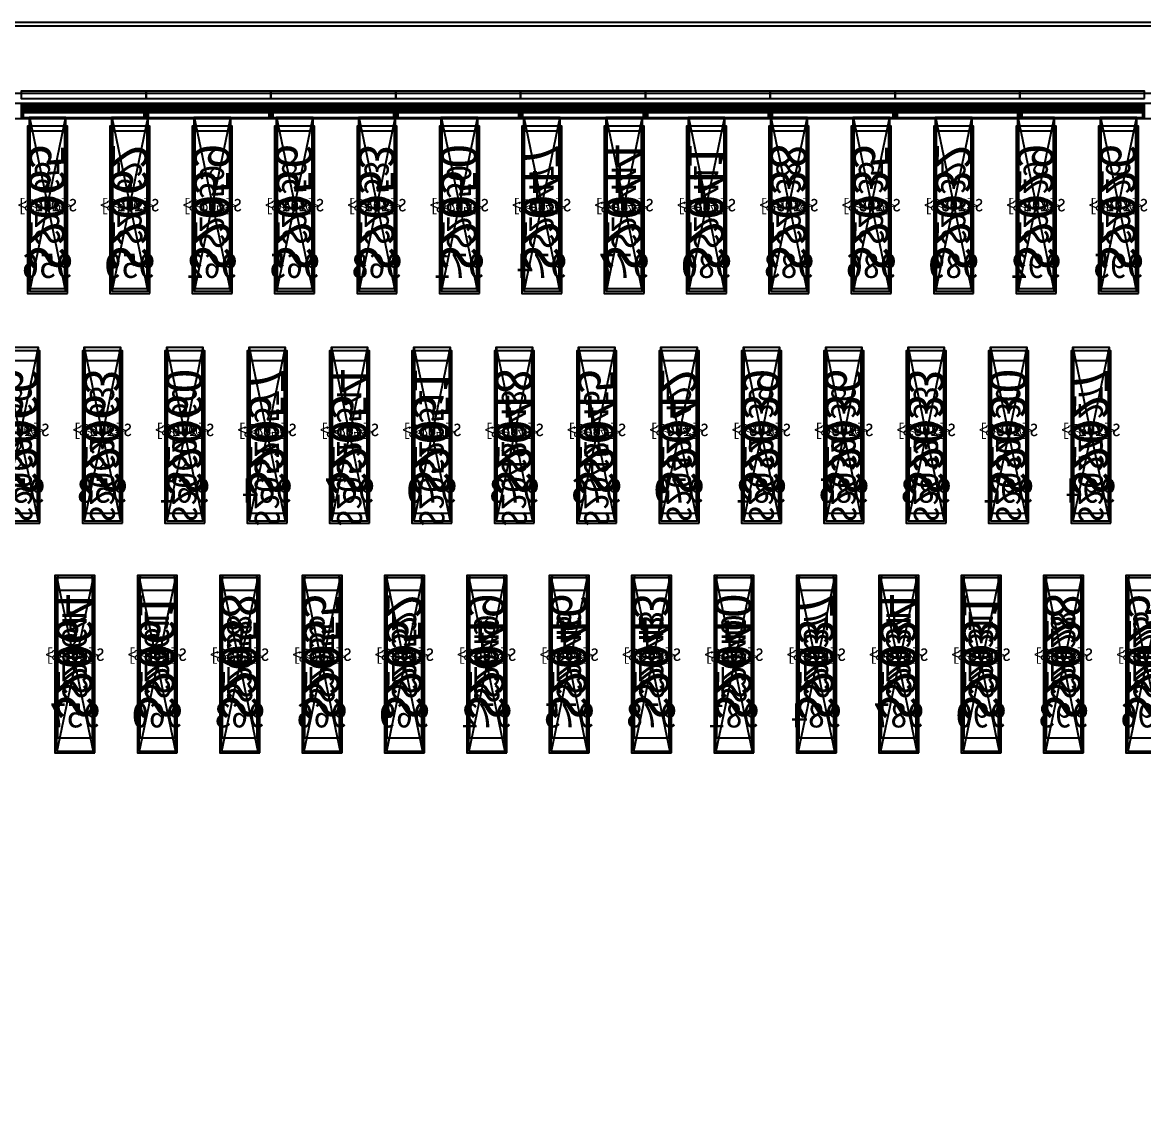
# Model space of a CAD drawing. Header units: millimetres. Extents: x 427 to 2444, y 137 to 817.
# Drawn here: x 1125.7973 to 1126.2464, y 301.2176 to 301.6514 of the extents above; entities that cross this region are included whole.
import ezdxf
from ezdxf.enums import TextEntityAlignment as Align

# ---------------------------------------------------------------- set-up
doc = ezdxf.new("R2010")
doc.units = ezdxf.units.MM
for name, color, linetype in [('L0', 211, 'Continuous'), ('L102', 91, 'Continuous'), ('L114', 213, 'Continuous'), ('L240', 60, 'Continuous'), ('L241', 200, 'Continuous'), ('L242', 51, 'Continuous'), ('L245', 53, 'Continuous'), ('L246', 93, 'Continuous'), ('L247', 13, 'Continuous'), ('L59', 140, 'Continuous'), ('L63', 4, 'Continuous'), ('L98', 150, 'Continuous')]:
    doc.layers.add(name, color=color, linetype=linetype)
doc.styles.add('txt', font='simhei.ttf')

# ---------------------------------------------------------------- blocks, each defined once
blk = doc.blocks.new('HX8394_F_PAD')
at = {"layer": 'L0'}
blk.add_lwpolyline([(-13.86, -0.4025), (-13.86, 0.4025), (13.86, 0.4025), (13.86, -0.4025), (-13.86, -0.4025)], close=True, dxfattribs=at)
at = {"layer": 'L241'}
blk.add_lwpolyline([(-13.9, -0.435), (-13.9, 0.435), (13.9, 0.435), (13.9, -0.435), (-13.9, -0.435)], close=True, dxfattribs=at)
at = {"layer": 'L242'}
for points in [[(9.404, 0.3285), (9.4025, 0.33), (9.4025, 0.392), (9.404, 0.3935), (9.417, 0.3935), (9.4185, 0.392), (9.4185, 0.33), (9.417, 0.3285), (9.404, 0.3285)], [(9.437, 0.3285), (9.4355, 0.33), (9.4355, 0.392), (9.437, 0.3935), (9.45, 0.3935), (9.4515, 0.392), (9.4515, 0.33), (9.45, 0.3285), (9.437, 0.3285)], [(9.47, 0.3285), (9.4685, 0.33), (9.4685, 0.392), (9.47, 0.3935), (9.483, 0.3935), (9.4845, 0.392), (9.4845, 0.33), (9.483, 0.3285), (9.47, 0.3285)], [(9.503, 0.3285), (9.5015, 0.33), (9.5015, 0.392), (9.503, 0.3935), (9.516, 0.3935), (9.5175, 0.392), (9.5175, 0.33), (9.516, 0.3285), (9.503, 0.3285)], [(9.536, 0.3285), (9.5345, 0.33), (9.5345, 0.392), (9.536, 0.3935), (9.549, 0.3935), (9.5505, 0.392), (9.5505, 0.33), (9.549, 0.3285), (9.536, 0.3285)], [(9.569, 0.3285), (9.5675, 0.33), (9.5675, 0.392), (9.569, 0.3935), (9.582, 0.3935), (9.5835, 0.392), (9.5835, 0.33), (9.582, 0.3285), (9.569, 0.3285)], [(9.602, 0.3285), (9.6005, 0.33), (9.6005, 0.392), (9.602, 0.3935), (9.615, 0.3935), (9.6165, 0.392), (9.6165, 0.33), (9.615, 0.3285), (9.602, 0.3285)], [(9.635, 0.3285), (9.6335, 0.33), (9.6335, 0.392), (9.635, 0.3935), (9.648, 0.3935), (9.6495, 0.392), (9.6495, 0.33), (9.648, 0.3285), (9.635, 0.3285)], [(9.668, 0.3285), (9.6665, 0.33), (9.6665, 0.392), (9.668, 0.3935), (9.681, 0.3935), (9.6825, 0.392), (9.6825, 0.33), (9.681, 0.3285), (9.668, 0.3285)], [(9.701, 0.3285), (9.6995, 0.33), (9.6995, 0.392), (9.701, 0.3935), (9.714, 0.3935), (9.7155, 0.392), (9.7155, 0.33), (9.714, 0.3285), (9.701, 0.3285)], [(9.734, 0.3285), (9.7325, 0.33), (9.7325, 0.392), (9.734, 0.3935), (9.747, 0.3935), (9.7485, 0.392), (9.7485, 0.33), (9.747, 0.3285), (9.734, 0.3285)], [(9.767, 0.3285), (9.7655, 0.33), (9.7655, 0.392), (9.767, 0.3935), (9.78, 0.3935), (9.7815, 0.392), (9.7815, 0.33), (9.78, 0.3285), (9.767, 0.3285)], [(9.8, 0.3285), (9.7985, 0.33), (9.7985, 0.392), (9.8, 0.3935), (9.813, 0.3935), (9.8145, 0.392), (9.8145, 0.33), (9.813, 0.3285), (9.8, 0.3285)], [(9.833, 0.3285), (9.8315, 0.33), (9.8315, 0.392), (9.833, 0.3935), (9.846, 0.3935), (9.8475, 0.392), (9.8475, 0.33), (9.846, 0.3285), (9.833, 0.3285)], [(9.415, 0.2385), (9.4135, 0.24), (9.4135, 0.302), (9.415, 0.3035), (9.428, 0.3035), (9.4295, 0.302), (9.4295, 0.24), (9.428, 0.2385), (9.415, 0.2385)], [(9.448, 0.2385), (9.4465, 0.24), (9.4465, 0.302), (9.448, 0.3035), (9.461, 0.3035), (9.4625, 0.302), (9.4625, 0.24), (9.461, 0.2385), (9.448, 0.2385)], [(9.481, 0.2385), (9.4795, 0.24), (9.4795, 0.302), (9.481, 0.3035), (9.494, 0.3035), (9.4955, 0.302), (9.4955, 0.24), (9.494, 0.2385), (9.481, 0.2385)], [(9.514, 0.2385), (9.5125, 0.24), (9.5125, 0.302), (9.514, 0.3035), (9.527, 0.3035), (9.5285, 0.302), (9.5285, 0.24), (9.527, 0.2385), (9.514, 0.2385)], [(9.547, 0.2385), (9.5455, 0.24), (9.5455, 0.302), (9.547, 0.3035), (9.56, 0.3035), (9.5615, 0.302), (9.5615, 0.24), (9.56, 0.2385), (9.547, 0.2385)], [(9.58, 0.2385), (9.5785, 0.24), (9.5785, 0.302), (9.58, 0.3035), (9.593, 0.3035), (9.5945, 0.302), (9.5945, 0.24), (9.593, 0.2385), (9.58, 0.2385)], [(9.613, 0.2385), (9.6115, 0.24), (9.6115, 0.302), (9.613, 0.3035), (9.626, 0.3035), (9.6275, 0.302), (9.6275, 0.24), (9.626, 0.2385), (9.613, 0.2385)], [(9.646, 0.2385), (9.6445, 0.24), (9.6445, 0.302), (9.646, 0.3035), (9.659, 0.3035), (9.6605, 0.302), (9.6605, 0.24), (9.659, 0.2385), (9.646, 0.2385)], [(9.679, 0.2385), (9.6775, 0.24), (9.6775, 0.302), (9.679, 0.3035), (9.692, 0.3035), (9.6935, 0.302), (9.6935, 0.24), (9.692, 0.2385), (9.679, 0.2385)], [(9.712, 0.2385), (9.7105, 0.24), (9.7105, 0.302), (9.712, 0.3035), (9.725, 0.3035), (9.7265, 0.302), (9.7265, 0.24), (9.725, 0.2385), (9.712, 0.2385)], [(9.745, 0.2385), (9.7435, 0.24), (9.7435, 0.302), (9.745, 0.3035), (9.758, 0.3035), (9.7595, 0.302), (9.7595, 0.24), (9.758, 0.2385), (9.745, 0.2385)], [(9.778, 0.2385), (9.7765, 0.24), (9.7765, 0.302), (9.778, 0.3035), (9.791, 0.3035), (9.7925, 0.302), (9.7925, 0.24), (9.791, 0.2385), (9.778, 0.2385)], [(9.811, 0.2385), (9.8095, 0.24), (9.8095, 0.302), (9.811, 0.3035), (9.824, 0.3035), (9.8255, 0.302), (9.8255, 0.24), (9.824, 0.2385), (9.811, 0.2385)], [(9.844, 0.2385), (9.8425, 0.24), (9.8425, 0.302), (9.844, 0.3035), (9.857, 0.3035), (9.8585, 0.302), (9.8585, 0.24), (9.857, 0.2385), (9.844, 0.2385)], [(9.393, 0.1485), (9.3915, 0.15), (9.3915, 0.212), (9.393, 0.2135), (9.406, 0.2135), (9.4075, 0.212), (9.4075, 0.15), (9.406, 0.1485), (9.393, 0.1485)], [(9.426, 0.1485), (9.4245, 0.15), (9.4245, 0.212), (9.426, 0.2135), (9.439, 0.2135), (9.4405, 0.212), (9.4405, 0.15), (9.439, 0.1485), (9.426, 0.1485)], [(9.459, 0.1485), (9.4575, 0.15), (9.4575, 0.212), (9.459, 0.2135), (9.472, 0.2135), (9.4735, 0.212), (9.4735, 0.15), (9.472, 0.1485), (9.459, 0.1485)], [(9.492, 0.1485), (9.4905, 0.15), (9.4905, 0.212), (9.492, 0.2135), (9.505, 0.2135), (9.5065, 0.212), (9.5065, 0.15), (9.505, 0.1485), (9.492, 0.1485)], [(9.525, 0.1485), (9.5235, 0.15), (9.5235, 0.212), (9.525, 0.2135), (9.538, 0.2135), (9.5395, 0.212), (9.5395, 0.15), (9.538, 0.1485), (9.525, 0.1485)], [(9.558, 0.1485), (9.5565, 0.15), (9.5565, 0.212), (9.558, 0.2135), (9.571, 0.2135), (9.5725, 0.212), (9.5725, 0.15), (9.571, 0.1485), (9.558, 0.1485)], [(9.591, 0.1485), (9.5895, 0.15), (9.5895, 0.212), (9.591, 0.2135), (9.604, 0.2135), (9.6055, 0.212), (9.6055, 0.15), (9.604, 0.1485), (9.591, 0.1485)], [(9.624, 0.1485), (9.6225, 0.15), (9.6225, 0.212), (9.624, 0.2135), (9.637, 0.2135), (9.6385, 0.212), (9.6385, 0.15), (9.637, 0.1485), (9.624, 0.1485)], [(9.657, 0.1485), (9.6555, 0.15), (9.6555, 0.212), (9.657, 0.2135), (9.67, 0.2135), (9.6715, 0.212), (9.6715, 0.15), (9.67, 0.1485), (9.657, 0.1485)], [(9.69, 0.1485), (9.6885, 0.15), (9.6885, 0.212), (9.69, 0.2135), (9.703, 0.2135), (9.7045, 0.212), (9.7045, 0.15), (9.703, 0.1485), (9.69, 0.1485)], [(9.723, 0.1485), (9.7215, 0.15), (9.7215, 0.212), (9.723, 0.2135), (9.736, 0.2135), (9.7375, 0.212), (9.7375, 0.15), (9.736, 0.1485), (9.723, 0.1485)], [(9.756, 0.1485), (9.7545, 0.15), (9.7545, 0.212), (9.756, 0.2135), (9.769, 0.2135), (9.7705, 0.212), (9.7705, 0.15), (9.769, 0.1485), (9.756, 0.1485)], [(9.789, 0.1485), (9.7875, 0.15), (9.7875, 0.212), (9.789, 0.2135), (9.802, 0.2135), (9.8035, 0.212), (9.8035, 0.15), (9.802, 0.1485), (9.789, 0.1485)], [(9.822, 0.1485), (9.8205, 0.15), (9.8205, 0.212), (9.822, 0.2135), (9.835, 0.2135), (9.8365, 0.212), (9.8365, 0.15), (9.835, 0.1485), (9.822, 0.1485)]]:
    blk.add_lwpolyline(points, close=True, dxfattribs=at)
at = {"layer": 'L247', "style": 'txt'}
for s, p in [('S2026', (9.4105, 0.362666)), ('S2029', (9.4435, 0.362666)), ('S2032', (9.4765, 0.362666)), ('S2035', (9.5095, 0.362666)), ('S2038', (9.5425, 0.362666)), ('S2041', (9.5755, 0.361)), ('S2044', (9.6085, 0.361)), ('S2047', (9.6415, 0.361)), ('S2050', (9.6745, 0.361)), ('S2053', (9.7075, 0.362666)), ('S2056', (9.7405, 0.362666)), ('S2059', (9.7735, 0.361)), ('S2062', (9.8065, 0.362666)), ('S2065', (9.8395, 0.362666)), ('S2027', (9.4215, 0.272666)), ('S2030', (9.4545, 0.272666)), ('S2033', (9.4875, 0.272666)), ('S2036', (9.5205, 0.272666)), ('S2039', (9.5535, 0.272666)), ('S2042', (9.5865, 0.272666)), ('S2054', (9.7185, 0.271)), ('S2060', (9.7845, 0.272666)), ('S2063', (9.8175, 0.272666)), ('S2066', (9.8505, 0.272666)), ('S2045', (9.6195, 0.271)), ('S2048', (9.6525, 0.271)), ('S2051', (9.6855, 0.271)), ('S2057', (9.7515, 0.271)), ('S2025', (9.3995, 0.182666)), ('S2028', (9.4325, 0.182666)), ('S2031', (9.4655, 0.182666)), ('S2034', (9.4985, 0.182666)), ('S2037', (9.5315, 0.182666)), ('S2043', (9.5975, 0.182666)), ('S2046', (9.6305, 0.182666)), ('S2052', (9.6965, 0.182666)), ('S2061', (9.7955, 0.182666)), ('S2064', (9.8285, 0.182666)), ('S2040', (9.5645, 0.181)), ('S2049', (9.6635, 0.181)), ('S2055', (9.7295, 0.181)), ('S2058', (9.7625, 0.181))]:
    blk.add_text(s, height=0.01, rotation=90, dxfattribs=at).set_placement(p, align=Align.MIDDLE_CENTER)
blk = doc.blocks.new('NTBUMP_65X16')
at = {"layer": 'L242'}
blk.add_lwpolyline([(-0.008, -0.0325), (-0.008, 0.0325), (0.008, 0.0325), (0.008, -0.0325), (-0.008, -0.0325)], close=True, dxfattribs=at)
blk = doc.blocks.new('ILI9881C_AA_NTBUMP_PM_875UM')
at = {"layer": 'L241'}
blk.add_lwpolyline([(-13.92, -0.4375), (-13.92, 0.4375), (13.92, 0.4375), (13.92, -0.4375), (-13.92, -0.4375)], close=True, dxfattribs=at)
at = {"rotation": 180}
for p in [(9.4105, 0.365), (9.4435, 0.365), (9.4765, 0.365), (9.5095, 0.365), (9.5425, 0.365), (9.5755, 0.365), (9.6085, 0.365), (9.6415, 0.365), (9.6745, 0.365), (9.7075, 0.365), (9.7405, 0.365), (9.7735, 0.365), (9.8065, 0.365), (9.8395, 0.365), (9.4215, 0.275), (9.4545, 0.275), (9.4875, 0.275), (9.5205, 0.275), (9.5535, 0.275), (9.5865, 0.275), (9.6195, 0.275), (9.6525, 0.275), (9.6855, 0.275), (9.7185, 0.275), (9.7515, 0.275), (9.7845, 0.275), (9.8175, 0.275), (9.8505, 0.275), (9.3995, 0.185), (9.4325, 0.185), (9.4655, 0.185), (9.4985, 0.185), (9.5315, 0.185), (9.5645, 0.185), (9.5975, 0.185), (9.6305, 0.185), (9.6635, 0.185), (9.6965, 0.185), (9.7295, 0.185), (9.7625, 0.185), (9.7955, 0.185), (9.8285, 0.185)]:
    blk.add_blockref('NTBUMP_65X16', p, dxfattribs=at)
at = {"layer": 'L246', "style": 'txt'}
for s, p in [('S2026', (9.4105, 0.365)), ('S2029', (9.4435, 0.365)), ('S2032', (9.4765, 0.365)), ('S2035', (9.5095, 0.365)), ('S2038', (9.5425, 0.365)), ('S2041', (9.5755, 0.365)), ('S2044', (9.6085, 0.365)), ('S2047', (9.6415, 0.365)), ('S2050', (9.6745, 0.365)), ('S2053', (9.7075, 0.365)), ('S2056', (9.7405, 0.365)), ('S2059', (9.7735, 0.365)), ('S2062', (9.8065, 0.365)), ('S2065', (9.8395, 0.365)), ('S2027', (9.4215, 0.275)), ('S2030', (9.4545, 0.275)), ('S2033', (9.4875, 0.275)), ('S2036', (9.5205, 0.275)), ('S2039', (9.5535, 0.275)), ('S2042', (9.5865, 0.275)), ('S2045', (9.6195, 0.275)), ('S2048', (9.6525, 0.275)), ('S2051', (9.6855, 0.275)), ('S2054', (9.7185, 0.275)), ('S2057', (9.7515, 0.275)), ('S2060', (9.7845, 0.275)), ('S2063', (9.8175, 0.275)), ('S2066', (9.8505, 0.275)), ('S2025', (9.3995, 0.185)), ('S2028', (9.4325, 0.185)), ('S2031', (9.4655, 0.185)), ('S2034', (9.4985, 0.185)), ('S2037', (9.5315, 0.185)), ('S2040', (9.5645, 0.185)), ('S2043', (9.5975, 0.185)), ('S2046', (9.6305, 0.185)), ('S2049', (9.6635, 0.185)), ('S2052', (9.6965, 0.185)), ('S2055', (9.7295, 0.185)), ('S2058', (9.7625, 0.185)), ('S2061', (9.7955, 0.185)), ('S2064', (9.8285, 0.185))]:
    blk.add_text(s, height=0.015, rotation=90, dxfattribs=at).set_placement(p, align=Align.MIDDLE_CENTER)
for s, p in [('995', (9.4105, 0.341666)), ('992', (9.4435, 0.341666)), ('989', (9.4765, 0.341666)), ('986', (9.5095, 0.341666)), ('983', (9.5425, 0.341666)), ('980', (9.5755, 0.341666)), ('977', (9.6085, 0.341666)), ('974', (9.6415, 0.341666)), ('971', (9.6745, 0.341666)), ('968', (9.7075, 0.341666)), ('965', (9.7405, 0.341666)), ('962', (9.7735, 0.341666)), ('959', (9.8065, 0.341666)), ('956', (9.8395, 0.341666)), ('994', (9.4215, 0.251666)), ('991', (9.4545, 0.251666)), ('988', (9.4875, 0.251666)), ('985', (9.5205, 0.251666)), ('982', (9.5535, 0.251666)), ('979', (9.5865, 0.251666)), ('976', (9.6195, 0.251666)), ('973', (9.6525, 0.251666)), ('970', (9.6855, 0.251666)), ('967', (9.7185, 0.251666)), ('964', (9.7515, 0.251666)), ('961', (9.7845, 0.251666)), ('958', (9.8175, 0.251666)), ('955', (9.8505, 0.251666)), ('996', (9.3995, 0.161666)), ('993', (9.4325, 0.161666)), ('990', (9.4655, 0.161666)), ('987', (9.4985, 0.161666)), ('984', (9.5315, 0.161666)), ('981', (9.5645, 0.161666)), ('978', (9.5975, 0.161666)), ('975', (9.6305, 0.161666)), ('972', (9.6635, 0.161666)), ('969', (9.6965, 0.161666)), ('966', (9.7295, 0.161666)), ('963', (9.7625, 0.161666)), ('960', (9.7955, 0.161666)), ('957', (9.8285, 0.161666))]:
    blk.add_text(s, height=0.01, dxfattribs=at).set_placement(p, align=Align.MIDDLE_CENTER)
blk = doc.blocks.new('OUT_3BUMP')
at = {"layer": 'L242'}
for points in [[(0, 0.206), (0, 0.271), (0.016, 0.271), (0.016, 0.206), (0, 0.206)], [(0.011, 0.116), (0.011, 0.181), (0.027, 0.181), (0.027, 0.116), (0.011, 0.116)], [(0.022, 0.026), (0.022, 0.091), (0.038, 0.091), (0.038, 0.026), (0.022, 0.026)]]:
    blk.add_lwpolyline(points, close=True, dxfattribs=at)
blk = doc.blocks.new('JD9365Z_PAD_20170829_Y880')
at = {"layer": 'L241'}
blk.add_lwpolyline([(-13.95, -0.41), (-13.95, 0.41), (13.95, 0.41), (13.95, -0.41), (-13.95, -0.41)], close=True, dxfattribs=at)
at = {"row_count": 1, "column_count": 372, "row_spacing": 0.245, "column_spacing": 0.033}
blk.add_blockref('OUT_3BUMP', (1.3835, 0.13), dxfattribs=at)
at = {"layer": 'L240', "style": 'txt'}
for s, p in [('S[1786]', (9.4105, 0.369333)), ('S[1789]', (9.4435, 0.369333)), ('S[1792]', (9.4765, 0.369333)), ('S[1795]', (9.5095, 0.369333)), ('S[1798]', (9.5425, 0.369333)), ('S[1801]', (9.5755, 0.369333)), ('S[1804]', (9.6085, 0.369333)), ('S[1807]', (9.6415, 0.369333)), ('S[1810]', (9.6745, 0.369333)), ('S[1813]', (9.7075, 0.369333)), ('S[1816]', (9.7405, 0.369333)), ('S[1819]', (9.7735, 0.369333)), ('S[1822]', (9.8065, 0.369333)), ('S[1825]', (9.8395, 0.369333)), ('S[1787]', (9.4215, 0.279333)), ('S[1790]', (9.4545, 0.279333)), ('S[1793]', (9.4875, 0.279333)), ('S[1796]', (9.5205, 0.279333)), ('S[1799]', (9.5535, 0.279333)), ('S[1802]', (9.5865, 0.279333)), ('S[1805]', (9.6195, 0.279333)), ('S[1808]', (9.6525, 0.279333)), ('S[1811]', (9.6855, 0.279333)), ('S[1814]', (9.7185, 0.279333)), ('S[1817]', (9.7515, 0.279333)), ('S[1820]', (9.7845, 0.279333)), ('S[1823]', (9.8175, 0.279333)), ('S[1826]', (9.8505, 0.279333)), ('S[1785]', (9.3995, 0.189333)), ('S[1788]', (9.4325, 0.189333)), ('S[1791]', (9.4655, 0.189333)), ('S[1794]', (9.4985, 0.189333)), ('S[1797]', (9.5315, 0.189333)), ('S[1800]', (9.5645, 0.189333)), ('S[1803]', (9.5975, 0.189333)), ('S[1806]', (9.6305, 0.189333)), ('S[1809]', (9.6635, 0.189333)), ('S[1812]', (9.6965, 0.189333)), ('S[1815]', (9.7295, 0.189333)), ('S[1818]', (9.7625, 0.189333)), ('S[1821]', (9.7955, 0.189333)), ('S[1824]', (9.8285, 0.189333))]:
    blk.add_text(s, height=0.005, dxfattribs=at).set_placement(p, align=Align.MIDDLE_CENTER)
blk = doc.blocks.new('NV3052C3P_BUMP_ORI_20190911')
at = {"layer": 'L241'}
blk.add_lwpolyline([(-13.8, -0.398), (-13.8, 0.398), (13.8, 0.398), (13.8, -0.398), (-13.8, -0.398)], close=True, dxfattribs=at)
at = {"layer": 'L242'}
for points in [[(9.4025, 0.32), (9.4025, 0.385), (9.4185, 0.385), (9.4185, 0.32), (9.4025, 0.32)], [(9.4355, 0.32), (9.4355, 0.385), (9.4515, 0.385), (9.4515, 0.32), (9.4355, 0.32)], [(9.4685, 0.32), (9.4685, 0.385), (9.4845, 0.385), (9.4845, 0.32), (9.4685, 0.32)], [(9.5015, 0.32), (9.5015, 0.385), (9.5175, 0.385), (9.5175, 0.32), (9.5015, 0.32)], [(9.5345, 0.32), (9.5345, 0.385), (9.5505, 0.385), (9.5505, 0.32), (9.5345, 0.32)], [(9.5675, 0.32), (9.5675, 0.385), (9.5835, 0.385), (9.5835, 0.32), (9.5675, 0.32)], [(9.6005, 0.32), (9.6005, 0.385), (9.6165, 0.385), (9.6165, 0.32), (9.6005, 0.32)], [(9.6335, 0.32), (9.6335, 0.385), (9.6495, 0.385), (9.6495, 0.32), (9.6335, 0.32)], [(9.6665, 0.32), (9.6665, 0.385), (9.6825, 0.385), (9.6825, 0.32), (9.6665, 0.32)], [(9.6995, 0.32), (9.6995, 0.385), (9.7155, 0.385), (9.7155, 0.32), (9.6995, 0.32)], [(9.7325, 0.32), (9.7325, 0.385), (9.7485, 0.385), (9.7485, 0.32), (9.7325, 0.32)], [(9.7655, 0.32), (9.7655, 0.385), (9.7815, 0.385), (9.7815, 0.32), (9.7655, 0.32)], [(9.7985, 0.32), (9.7985, 0.385), (9.8145, 0.385), (9.8145, 0.32), (9.7985, 0.32)], [(9.8315, 0.32), (9.8315, 0.385), (9.8475, 0.385), (9.8475, 0.32), (9.8315, 0.32)], [(9.4135, 0.23), (9.4135, 0.295), (9.4295, 0.295), (9.4295, 0.23), (9.4135, 0.23)], [(9.4465, 0.23), (9.4465, 0.295), (9.4625, 0.295), (9.4625, 0.23), (9.4465, 0.23)], [(9.4795, 0.23), (9.4795, 0.295), (9.4955, 0.295), (9.4955, 0.23), (9.4795, 0.23)], [(9.5125, 0.23), (9.5125, 0.295), (9.5285, 0.295), (9.5285, 0.23), (9.5125, 0.23)], [(9.5455, 0.23), (9.5455, 0.295), (9.5615, 0.295), (9.5615, 0.23), (9.5455, 0.23)], [(9.5785, 0.23), (9.5785, 0.295), (9.5945, 0.295), (9.5945, 0.23), (9.5785, 0.23)], [(9.6115, 0.23), (9.6115, 0.295), (9.6275, 0.295), (9.6275, 0.23), (9.6115, 0.23)], [(9.6445, 0.23), (9.6445, 0.295), (9.6605, 0.295), (9.6605, 0.23), (9.6445, 0.23)], [(9.6775, 0.23), (9.6775, 0.295), (9.6935, 0.295), (9.6935, 0.23), (9.6775, 0.23)], [(9.7105, 0.23), (9.7105, 0.295), (9.7265, 0.295), (9.7265, 0.23), (9.7105, 0.23)], [(9.7435, 0.23), (9.7435, 0.295), (9.7595, 0.295), (9.7595, 0.23), (9.7435, 0.23)], [(9.7765, 0.23), (9.7765, 0.295), (9.7925, 0.295), (9.7925, 0.23), (9.7765, 0.23)], [(9.8095, 0.23), (9.8095, 0.295), (9.8255, 0.295), (9.8255, 0.23), (9.8095, 0.23)], [(9.8425, 0.23), (9.8425, 0.295), (9.8585, 0.295), (9.8585, 0.23), (9.8425, 0.23)], [(9.3915, 0.14), (9.3915, 0.205), (9.4075, 0.205), (9.4075, 0.14), (9.3915, 0.14)], [(9.4245, 0.14), (9.4245, 0.205), (9.4405, 0.205), (9.4405, 0.14), (9.4245, 0.14)], [(9.4575, 0.14), (9.4575, 0.205), (9.4735, 0.205), (9.4735, 0.14), (9.4575, 0.14)], [(9.4905, 0.14), (9.4905, 0.205), (9.5065, 0.205), (9.5065, 0.14), (9.4905, 0.14)], [(9.5235, 0.14), (9.5235, 0.205), (9.5395, 0.205), (9.5395, 0.14), (9.5235, 0.14)], [(9.5565, 0.14), (9.5565, 0.205), (9.5725, 0.205), (9.5725, 0.14), (9.5565, 0.14)], [(9.5895, 0.14), (9.5895, 0.205), (9.6055, 0.205), (9.6055, 0.14), (9.5895, 0.14)], [(9.6225, 0.14), (9.6225, 0.205), (9.6385, 0.205), (9.6385, 0.14), (9.6225, 0.14)], [(9.6555, 0.14), (9.6555, 0.205), (9.6715, 0.205), (9.6715, 0.14), (9.6555, 0.14)], [(9.6885, 0.14), (9.6885, 0.205), (9.7045, 0.205), (9.7045, 0.14), (9.6885, 0.14)], [(9.7215, 0.14), (9.7215, 0.205), (9.7375, 0.205), (9.7375, 0.14), (9.7215, 0.14)], [(9.7545, 0.14), (9.7545, 0.205), (9.7705, 0.205), (9.7705, 0.14), (9.7545, 0.14)], [(9.7875, 0.14), (9.7875, 0.205), (9.8035, 0.205), (9.8035, 0.14), (9.7875, 0.14)], [(9.8205, 0.14), (9.8205, 0.205), (9.8365, 0.205), (9.8365, 0.14), (9.8205, 0.14)]]:
    blk.add_lwpolyline(points, close=True, dxfattribs=at)
at = {"layer": 'L245', "style": 'txt'}
for s, p in [('S<2026>', (9.410473, 0.353333)), ('S<2029>', (9.443473, 0.353333)), ('S<2032>', (9.476473, 0.353333)), ('S<2035>', (9.509473, 0.353333)), ('S<2038>', (9.542473, 0.353333)), ('S<2041>', (9.575473, 0.353333)), ('S<2044>', (9.608473, 0.353333)), ('S<2047>', (9.641473, 0.353333)), ('S<2050>', (9.674473, 0.353333)), ('S<2053>', (9.707473, 0.353333)), ('S<2056>', (9.740473, 0.353333)), ('S<2059>', (9.773473, 0.353333)), ('S<2062>', (9.806473, 0.353333)), ('S<2065>', (9.839473, 0.353333)), ('S<2027>', (9.421473, 0.263333)), ('S<2030>', (9.454473, 0.263333)), ('S<2033>', (9.487473, 0.263333)), ('S<2036>', (9.520473, 0.263333)), ('S<2039>', (9.553473, 0.263333)), ('S<2042>', (9.586473, 0.263333)), ('S<2045>', (9.619473, 0.263333)), ('S<2048>', (9.652473, 0.263333)), ('S<2051>', (9.685473, 0.263333)), ('S<2054>', (9.718473, 0.263333)), ('S<2057>', (9.751473, 0.263333)), ('S<2060>', (9.784473, 0.263333)), ('S<2063>', (9.817473, 0.263333)), ('S<2066>', (9.850473, 0.263333)), ('S<2025>', (9.399473, 0.173333)), ('S<2028>', (9.432473, 0.173333)), ('S<2031>', (9.465473, 0.173333)), ('S<2034>', (9.498473, 0.173333)), ('S<2037>', (9.531473, 0.173333)), ('S<2040>', (9.564473, 0.173333)), ('S<2043>', (9.597473, 0.173333)), ('S<2046>', (9.630473, 0.173333)), ('S<2049>', (9.663473, 0.173333)), ('S<2052>', (9.696473, 0.173333)), ('S<2055>', (9.729473, 0.173333)), ('S<2058>', (9.762473, 0.173333)), ('S<2061>', (9.795473, 0.173333)), ('S<2064>', (9.828473, 0.173333))]:
    blk.add_text(s, height=0.005, dxfattribs=at).set_placement(p, align=Align.MIDDLE_CENTER)
blk = doc.blocks.new('BUMP_14_65')
at = {"layer": 'L242'}
blk.add_lwpolyline([(-0.007, -0.022), (-0.007, 0.043), (0.007, 0.043), (0.007, -0.022), (-0.007, -0.022)], close=True, dxfattribs=at)
blk = doc.blocks.new('FL11283_A_OTHER')
at = {"layer": 'L102'}
blk.add_lwpolyline([(0, 0), (0, 0.41), (13.86, 0.41), (13.86, 0), (0, 0)], close=True, dxfattribs=at)
at = {"layer": 'L241'}
blk.add_lwpolyline([(-13.86, -0.41), (-13.86, 0.41), (13.86, 0.41), (13.86, 0.404), (-13.854, 0.404), (-13.854, -0.404), (13.854, -0.404), (13.854, 0.404), (13.86, 0.404), (13.86, -0.41), (-13.86, -0.41)], close=True, dxfattribs=at)
at = {"layer": 'L59'}
blk.add_lwpolyline([(-13.86, -0.41), (-13.86, 0.41), (13.86, 0.41), (13.86, -0.41), (-13.86, -0.41)], close=True, dxfattribs=at)
for p in [(9.4105, 0.358), (9.4435, 0.358), (9.4765, 0.358), (9.5095, 0.358), (9.5425, 0.358), (9.5755, 0.358), (9.6085, 0.358), (9.6415, 0.358), (9.6745, 0.358), (9.7075, 0.358), (9.7405, 0.358), (9.7735, 0.358), (9.8065, 0.358), (9.8395, 0.358), (9.4215, 0.268), (9.4545, 0.268), (9.4875, 0.268), (9.5205, 0.268), (9.5535, 0.268), (9.5865, 0.268), (9.6195, 0.268), (9.6525, 0.268), (9.6855, 0.268), (9.7185, 0.268), (9.7515, 0.268), (9.7845, 0.268), (9.8175, 0.268), (9.8505, 0.268), (9.3995, 0.178), (9.4325, 0.178), (9.4655, 0.178), (9.4985, 0.178), (9.5315, 0.178), (9.5645, 0.178), (9.5975, 0.178), (9.6305, 0.178), (9.6635, 0.178), (9.6965, 0.178), (9.7295, 0.178), (9.7625, 0.178), (9.7955, 0.178), (9.8285, 0.178)]:
    blk.add_blockref('BUMP_14_65', p)
at = {"layer": 'L102', "style": 'txt'}
for s, p in [('S2026', (9.4105, 0.370166)), ('S2029', (9.4435, 0.370166)), ('S2032', (9.4765, 0.370166)), ('S2035', (9.5095, 0.370166)), ('S2038', (9.5425, 0.370166)), ('S2053', (9.7075, 0.370166)), ('S2056', (9.7405, 0.370166)), ('S2062', (9.8065, 0.370166)), ('S2065', (9.8395, 0.370166)), ('S2041', (9.5755, 0.3685)), ('S2044', (9.6085, 0.3685)), ('S2047', (9.6415, 0.3685)), ('S2050', (9.6745, 0.3685)), ('S2059', (9.7735, 0.3685)), ('S2027', (9.4215, 0.259166)), ('S2030', (9.4545, 0.259166)), ('S2033', (9.4875, 0.259166)), ('S2036', (9.5205, 0.259166)), ('S2039', (9.5535, 0.259166)), ('S2042', (9.5865, 0.259166)), ('S2054', (9.7185, 0.2575)), ('S2060', (9.7845, 0.259166)), ('S2063', (9.8175, 0.259166)), ('S2066', (9.8505, 0.259166)), ('S2045', (9.6195, 0.2575)), ('S2048', (9.6525, 0.2575)), ('S2051', (9.6855, 0.2575)), ('S2057', (9.7515, 0.2575)), ('S2025', (9.3995, 0.188166)), ('S2028', (9.4325, 0.188166)), ('S2031', (9.4655, 0.188166)), ('S2034', (9.4985, 0.188166)), ('S2037', (9.5315, 0.188166)), ('S2040', (9.5645, 0.1865)), ('S2043', (9.5975, 0.188166)), ('S2046', (9.6305, 0.188166)), ('S2049', (9.6635, 0.1865)), ('S2052', (9.6965, 0.188166)), ('S2055', (9.7295, 0.1865)), ('S2058', (9.7625, 0.1865)), ('S2061', (9.7955, 0.188166)), ('S2064', (9.8285, 0.188166))]:
    blk.add_text(s, height=0.01, rotation=90, dxfattribs=at).set_placement(p, align=Align.MIDDLE_CENTER)
blk = doc.blocks.new('GC9702_LCDPAD_BUMP')
at = {"layer": 'L242'}
blk.add_lwpolyline([(-0.008, -0.0325), (-0.008, 0.0325), (0.008, 0.0325), (0.008, -0.0325), (-0.008, -0.0325)], close=True, dxfattribs=at)
blk = doc.blocks.new('GC9702_BUMP_NOCOMPENSATION')
at = {"layer": 'L114', "const_width": 0.004}
for points in [[(9.4, 0.378), (9.45, 0.378)], [(9.4, 0.378), (9.45, 0.378)], [(9.4, 0.378), (9.45, 0.378)], [(9.4, 0.378), (9.45, 0.378)], [(9.45, 0.378), (9.5, 0.378)], [(9.45, 0.378), (9.5, 0.378)], [(9.45, 0.378), (9.5, 0.378)], [(9.45, 0.378), (9.5, 0.378)], [(9.5, 0.378), (9.55, 0.378)], [(9.5, 0.378), (9.55, 0.378)], [(9.5, 0.378), (9.55, 0.378)], [(9.5, 0.378), (9.55, 0.378)], [(9.55, 0.378), (9.6, 0.378)], [(9.55, 0.378), (9.6, 0.378)], [(9.55, 0.378), (9.6, 0.378)], [(9.55, 0.378), (9.6, 0.378)], [(9.6, 0.378), (9.65, 0.378)], [(9.6, 0.378), (9.65, 0.378)], [(9.6, 0.378), (9.65, 0.378)], [(9.6, 0.378), (9.65, 0.378)], [(9.65, 0.378), (9.7, 0.378)], [(9.65, 0.378), (9.7, 0.378)], [(9.65, 0.378), (9.7, 0.378)], [(9.65, 0.378), (9.7, 0.378)], [(9.7, 0.378), (9.75, 0.378)], [(9.7, 0.378), (9.75, 0.378)], [(9.7, 0.378), (9.75, 0.378)], [(9.7, 0.378), (9.75, 0.378)], [(9.75, 0.378), (9.8, 0.378)], [(9.75, 0.378), (9.8, 0.378)], [(9.75, 0.378), (9.8, 0.378)], [(9.75, 0.378), (9.8, 0.378)], [(9.8, 0.378), (9.85, 0.378)], [(9.8, 0.378), (9.85, 0.378)], [(9.8, 0.378), (9.85, 0.378)], [(9.8, 0.378), (9.85, 0.378)]]:
    blk.add_lwpolyline(points, dxfattribs=at)
at = {"layer": 'L114'}
for points in [[(9.4, 0.374), (9.4, 0.38), (9.45, 0.38), (9.45, 0.374), (9.4, 0.374)], [(9.4, 0.374), (9.4, 0.38), (9.45, 0.38), (9.45, 0.374), (9.4, 0.374)], [(9.40074, 0.37443), (9.40074, 0.379), (9.44918, 0.379), (9.44918, 0.37443), (9.40074, 0.37443)], [(9.40074, 0.37443), (9.40074, 0.379), (9.44918, 0.379), (9.44918, 0.37443), (9.40074, 0.37443)], [(9.45, 0.374), (9.45, 0.38), (9.5, 0.38), (9.5, 0.374), (9.45, 0.374)], [(9.45, 0.374), (9.45, 0.38), (9.5, 0.38), (9.5, 0.374), (9.45, 0.374)], [(9.45074, 0.37443), (9.45074, 0.379), (9.49918, 0.379), (9.49918, 0.37443), (9.45074, 0.37443)], [(9.45074, 0.37443), (9.45074, 0.379), (9.49918, 0.379), (9.49918, 0.37443), (9.45074, 0.37443)], [(9.5, 0.374), (9.5, 0.38), (9.55, 0.38), (9.55, 0.374), (9.5, 0.374)], [(9.5, 0.374), (9.5, 0.38), (9.55, 0.38), (9.55, 0.374), (9.5, 0.374)], [(9.50074, 0.37443), (9.50074, 0.379), (9.54918, 0.379), (9.54918, 0.37443), (9.50074, 0.37443)], [(9.50074, 0.37443), (9.50074, 0.379), (9.54918, 0.379), (9.54918, 0.37443), (9.50074, 0.37443)], [(9.55, 0.374), (9.55, 0.38), (9.6, 0.38), (9.6, 0.374), (9.55, 0.374)], [(9.55, 0.374), (9.55, 0.38), (9.6, 0.38), (9.6, 0.374), (9.55, 0.374)], [(9.55074, 0.37443), (9.55074, 0.379), (9.59918, 0.379), (9.59918, 0.37443), (9.55074, 0.37443)], [(9.55074, 0.37443), (9.55074, 0.379), (9.59918, 0.379), (9.59918, 0.37443), (9.55074, 0.37443)], [(9.6, 0.374), (9.6, 0.38), (9.65, 0.38), (9.65, 0.374), (9.6, 0.374)], [(9.6, 0.374), (9.6, 0.38), (9.65, 0.38), (9.65, 0.374), (9.6, 0.374)], [(9.60074, 0.37443), (9.60074, 0.379), (9.64918, 0.379), (9.64918, 0.37443), (9.60074, 0.37443)], [(9.60074, 0.37443), (9.60074, 0.379), (9.64918, 0.379), (9.64918, 0.37443), (9.60074, 0.37443)], [(9.65, 0.374), (9.65, 0.38), (9.7, 0.38), (9.7, 0.374), (9.65, 0.374)], [(9.65, 0.374), (9.65, 0.38), (9.7, 0.38), (9.7, 0.374), (9.65, 0.374)], [(9.65074, 0.37443), (9.65074, 0.379), (9.69918, 0.379), (9.69918, 0.37443), (9.65074, 0.37443)], [(9.65074, 0.37443), (9.65074, 0.379), (9.69918, 0.379), (9.69918, 0.37443), (9.65074, 0.37443)], [(9.7, 0.374), (9.7, 0.38), (9.75, 0.38), (9.75, 0.374), (9.7, 0.374)], [(9.7, 0.374), (9.7, 0.38), (9.75, 0.38), (9.75, 0.374), (9.7, 0.374)], [(9.70074, 0.37443), (9.70074, 0.379), (9.74918, 0.379), (9.74918, 0.37443), (9.70074, 0.37443)], [(9.70074, 0.37443), (9.70074, 0.379), (9.74918, 0.379), (9.74918, 0.37443), (9.70074, 0.37443)], [(9.75, 0.374), (9.75, 0.38), (9.8, 0.38), (9.8, 0.374), (9.75, 0.374)], [(9.75, 0.374), (9.75, 0.38), (9.8, 0.38), (9.8, 0.374), (9.75, 0.374)], [(9.75074, 0.37443), (9.75074, 0.379), (9.79918, 0.379), (9.79918, 0.37443), (9.75074, 0.37443)], [(9.75074, 0.37443), (9.75074, 0.379), (9.79918, 0.379), (9.79918, 0.37443), (9.75074, 0.37443)], [(9.8, 0.374), (9.8, 0.38), (9.85, 0.38), (9.85, 0.374), (9.8, 0.374)], [(9.8, 0.374), (9.8, 0.38), (9.85, 0.38), (9.85, 0.374), (9.8, 0.374)], [(9.80074, 0.37443), (9.80074, 0.379), (9.84918, 0.379), (9.84918, 0.37443), (9.80074, 0.37443)], [(9.80074, 0.37443), (9.80074, 0.379), (9.84918, 0.379), (9.84918, 0.37443), (9.80074, 0.37443)]]:
    blk.add_lwpolyline(points, close=True, dxfattribs=at)
at = {"layer": 'L241'}
for points in [[(9.4, 0.382), (9.4, 0.385), (9.45, 0.385), (9.45, 0.382), (9.4, 0.382)], [(9.4, 0.382), (9.4, 0.385), (9.45, 0.385), (9.45, 0.382), (9.4, 0.382)], [(9.45, 0.382), (9.45, 0.385), (9.5, 0.385), (9.5, 0.382), (9.45, 0.382)], [(9.45, 0.382), (9.45, 0.385), (9.5, 0.385), (9.5, 0.382), (9.45, 0.382)], [(9.5, 0.382), (9.5, 0.385), (9.55, 0.385), (9.55, 0.382), (9.5, 0.382)], [(9.5, 0.382), (9.5, 0.385), (9.55, 0.385), (9.55, 0.382), (9.5, 0.382)], [(9.55, 0.382), (9.55, 0.385), (9.6, 0.385), (9.6, 0.382), (9.55, 0.382)], [(9.55, 0.382), (9.55, 0.385), (9.6, 0.385), (9.6, 0.382), (9.55, 0.382)], [(9.6, 0.382), (9.6, 0.385), (9.65, 0.385), (9.65, 0.382), (9.6, 0.382)], [(9.6, 0.382), (9.6, 0.385), (9.65, 0.385), (9.65, 0.382), (9.6, 0.382)], [(9.65, 0.382), (9.65, 0.385), (9.7, 0.385), (9.7, 0.382), (9.65, 0.382)], [(9.65, 0.382), (9.65, 0.385), (9.7, 0.385), (9.7, 0.382), (9.65, 0.382)], [(9.7, 0.382), (9.7, 0.385), (9.75, 0.385), (9.75, 0.382), (9.7, 0.382)], [(9.7, 0.382), (9.7, 0.385), (9.75, 0.385), (9.75, 0.382), (9.7, 0.382)], [(9.75, 0.382), (9.75, 0.385), (9.8, 0.385), (9.8, 0.382), (9.75, 0.382)], [(9.75, 0.382), (9.75, 0.385), (9.8, 0.385), (9.8, 0.382), (9.75, 0.382)], [(9.8, 0.382), (9.8, 0.385), (9.85, 0.385), (9.85, 0.382), (9.8, 0.382)], [(9.8, 0.382), (9.8, 0.385), (9.85, 0.385), (9.85, 0.382), (9.8, 0.382)]]:
    blk.add_lwpolyline(points, close=True, dxfattribs=at)
at = {"row_count": 1, "column_count": 413, "row_spacing": 0.065, "column_spacing": 0.033}
for p in [(0.0055, 0.3365), (0.0165, 0.2445), (0.0275, 0.1525)]:
    blk.add_blockref('GC9702_LCDPAD_BUMP', p, dxfattribs=at)
at = {"layer": 'L98', "style": 'txt'}
for s, p in [('S<2026>', (9.4105, 0.33917)), ('S<2029>', (9.4435, 0.33917)), ('S<2032>', (9.4765, 0.33917)), ('S<2035>', (9.5095, 0.33917)), ('S<2038>', (9.5425, 0.33917)), ('S<2041>', (9.5755, 0.3385)), ('S<2044>', (9.6085, 0.3385)), ('S<2047>', (9.6415, 0.3385)), ('S<2050>', (9.6745, 0.3385)), ('S<2053>', (9.7075, 0.33917)), ('S<2056>', (9.7405, 0.33917)), ('S<2059>', (9.7735, 0.33917)), ('S<2062>', (9.8065, 0.33917)), ('S<2065>', (9.8395, 0.33917)), ('S<2027>', (9.4215, 0.24917)), ('S<2030>', (9.4545, 0.24917)), ('S<2033>', (9.4875, 0.24917)), ('S<2036>', (9.5205, 0.24917)), ('S<2039>', (9.5535, 0.24917)), ('S<2042>', (9.5865, 0.24917)), ('S<2045>', (9.6195, 0.2485)), ('S<2048>', (9.6525, 0.2485)), ('S<2051>', (9.6855, 0.2485)), ('S<2054>', (9.7185, 0.2485)), ('S<2057>', (9.7515, 0.2485)), ('S<2060>', (9.7845, 0.24917)), ('S<2063>', (9.8175, 0.24917)), ('S<2066>', (9.8505, 0.24917)), ('S<2025>', (9.3995, 0.15917)), ('S<2028>', (9.4325, 0.15917)), ('S<2031>', (9.4655, 0.15917)), ('S<2034>', (9.4985, 0.15917)), ('S<2037>', (9.5315, 0.15917)), ('S<2040>', (9.5645, 0.1585)), ('S<2043>', (9.5975, 0.15917)), ('S<2046>', (9.6305, 0.15917)), ('S<2049>', (9.6635, 0.15917)), ('S<2052>', (9.6965, 0.15917)), ('S<2055>', (9.7295, 0.1585)), ('S<2058>', (9.7625, 0.1585)), ('S<2061>', (9.7955, 0.15917)), ('S<2064>', (9.8285, 0.15917))]:
    blk.add_text(s, height=0.004, rotation=180, dxfattribs=at).set_placement(p, align=Align.MIDDLE_CENTER)
blk = doc.blocks.new('IC_GDS_ALL')
for name, p in [('ILI9881C_AA_NTBUMP_PM_875UM', (0, 0)), ('HX8394_F_PAD', (0, 0.004)), ('GC9702_BUMP_NOCOMPENSATION', (0, 0.0265)), ('NV3052C3P_BUMP_ORI_20190911', (0, 0.0125)), ('JD9365Z_PAD_20170829_Y880', (0, -0.0035)), ('FL11283_A_OTHER', (0, -0.0035))]:
    blk.add_blockref(name, p)
blk = doc.blocks.new('OUTPUT_PAD_SD')
at = {"color": 5, "linetype": 'Continuous'}
blk.add_lwpolyline([(0.00225, 0.078), (0.01675, 0.00825), (0.01675, 0.078), (0.00225, 0.00825)], dxfattribs=at)
at = {"layer": 'L63', "color": 5}
blk.add_lwpolyline([(0.00225, 0.00825), (0.00225, 0.078), (0.01675, 0.078), (0.01675, 0.00825), (0.00225, 0.00825)], close=True, dxfattribs=at)
blk = doc.blocks.new('OUTPUT_PAD_GATE')
at = {"color": 5, "linetype": 'Continuous'}
blk.add_lwpolyline([(0.00175, 0.07125), (0.01625, 0.0015), (0.01625, 0.07125), (0.00175, 0.0015)], dxfattribs=at)
at = {"layer": 'L63', "color": 5}
blk.add_lwpolyline([(0.00175, 0.0015), (0.00175, 0.07125), (0.01625, 0.07125), (0.01625, 0.0015), (0.00175, 0.0015)], close=True, dxfattribs=at)
blk = doc.blocks.new('IC_PAD_ALL')
at = {"row_count": 1, "row_spacing": 0.0685, "column_spacing": 0.066}
for name, p, column_count in [('OUTPUT_PAD_GATE', (0.004, 0.68425), 414), ('OUTPUT_PAD_SD', (0.0365, 0.6775), 414), ('OUTPUT_PAD_GATE', (0.026, 0.59225), 414), ('OUTPUT_PAD_SD', (0.0585, 0.5855), 413), ('OUTPUT_PAD_GATE', (-0.018, 0.5), 414), ('OUTPUT_PAD_SD', (0.0145, 0.49325), 414)]:
    blk.add_blockref(name, p, dxfattribs=dict(at, column_count=column_count))
blk = doc.blocks.new('IC_ALL')
at = {"yscale": -1, "rotation": 180}
blk.add_blockref('IC_GDS_ALL', (14, 0.4375), dxfattribs=at)
blk.add_blockref('IC_PAD_ALL', (0.3525, 0.083))
blk = doc.blocks.new('IC_FPC_OLB_ALL')
blk.add_blockref('IC_ALL', (1.188, 1.0245))

msp = doc.modelspace()

# ---------------------------------------------------------------- block references
msp.add_blockref('IC_FPC_OLB_ALL', (1120.45883, 299.75037))

doc.saveas('drawing.dxf')
